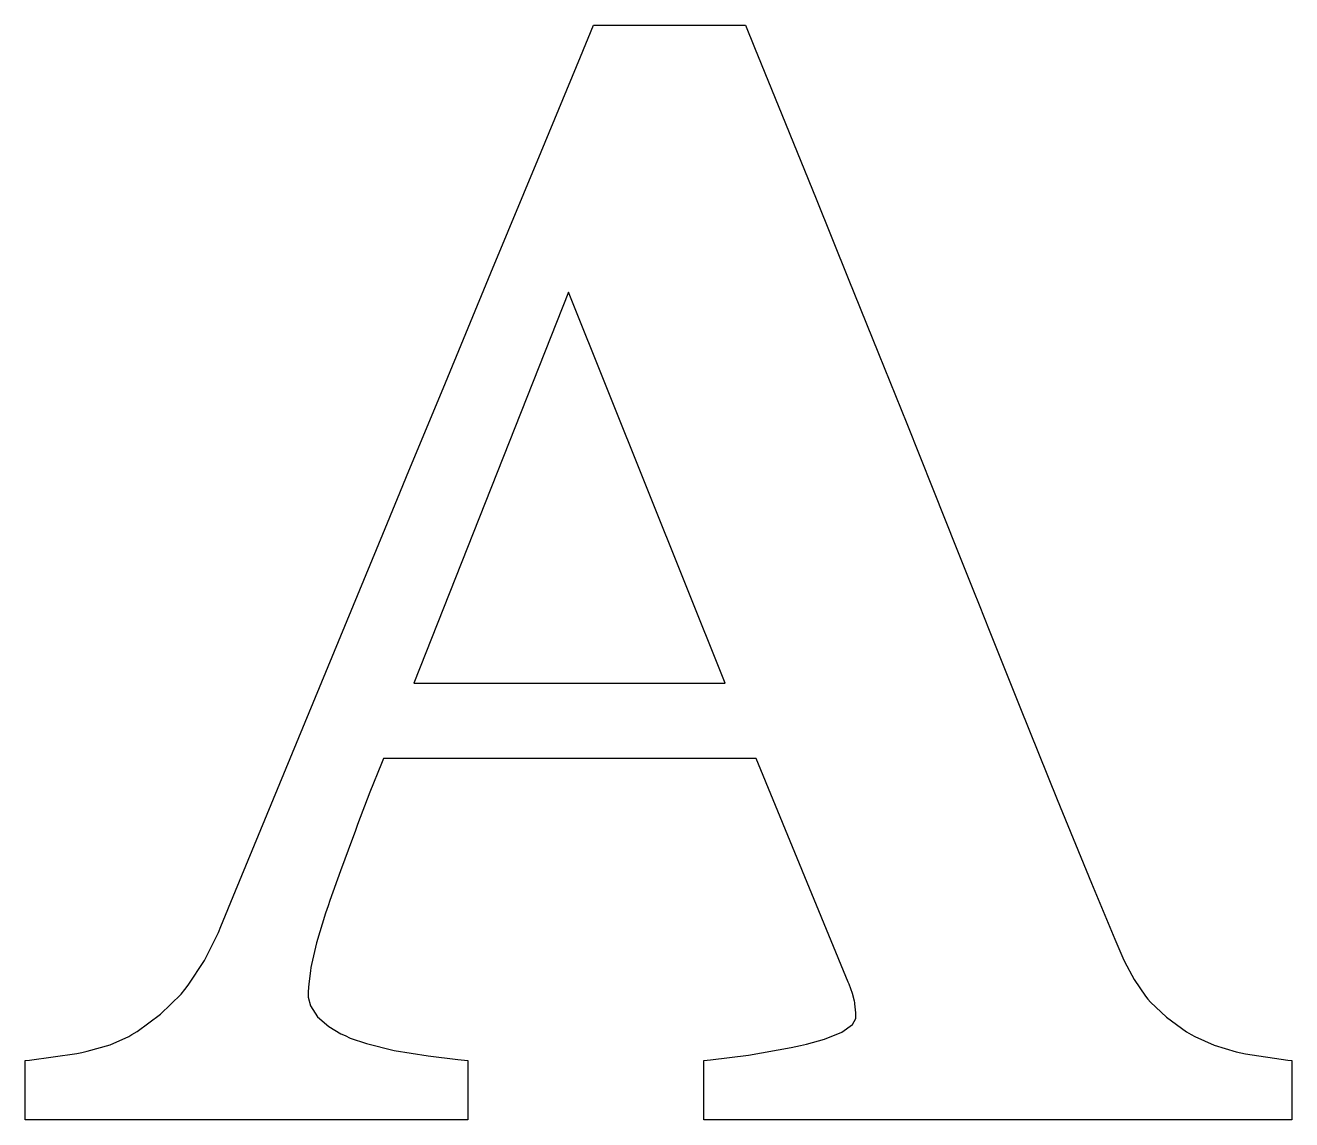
# Model space of a CAD drawing. Extents: x 0 to 144, y 0 to 124.
import ezdxf

# ---------------------------------------------------------------- set-up
doc = ezdxf.new("R2010")
doc.units = 0
doc.layers.get('0').update_dxf_attribs({"linetype": 'CONTINUOUS'})

msp = doc.modelspace()

# ---------------------------------------------------------------- linework, layer by layer
at = {"color": 0}
for p, q in [((63.2037, 120.709), (64.6892, 124.291)), ((64.6892, 124.291), (81.9161, 124.291)), ((81.9161, 124.291), (82.9426, 121.765)), ((58.7484, 109.962), (63.2037, 120.709)), ((82.9426, 121.765), (86.0213, 114.184)), ((86.0213, 114.184), (89.8977, 104.622)), ((53.0722, 96.2561), (58.7484, 109.962)), ((89.8977, 104.622), (93.5454, 95.6028)), ((47.661, 83.1755), (53.0722, 96.2561)), ((93.5454, 95.6028), (96.9656, 87.1266)), ((61.8476, 94.0594), (44.3646, 49.79)), ((79.5898, 49.79), (61.8476, 94.0594)), ((96.9656, 87.1266), (100.156, 79.1944)), ((43.7981, 73.8339), (47.661, 83.1755)), ((100.156, 79.1944), (103.119, 71.8069)), ((42.5125, 70.7196), (43.7981, 73.8339)), ((103.119, 71.8069), (105.851, 64.9623)), ((40.8397, 66.6722), (42.5125, 70.7196)), ((24.1529, 26.2626), (40.8397, 66.6722)), ((105.851, 64.9623), (107.731, 60.2368)), ((107.731, 60.2368), (108.356, 58.6602)), ((108.356, 58.6602), (109.5, 55.7735)), ((109.5, 55.7735), (112.958, 47.1205)), ((44.3646, 49.79), (79.5898, 49.79)), ((112.958, 47.1205), (117.206, 36.613)), ((40.6742, 40.6742), (39.3788, 37.4304)), ((40.918, 41.2627), (40.6742, 40.6742)), ((83.1204, 41.2627), (40.918, 41.2627)), ((93.5426, 15.9411), (83.1204, 41.2627)), ((39.3788, 37.4304), (37.9829, 33.784)), ((117.206, 36.613), (121.098, 27.1391)), ((37.6894, 32.9944), (37.3944, 32.2061)), ((37.9829, 33.784), (37.6894, 32.9944)), ((37.3944, 32.2061), (36.0412, 28.5171)), ((36.0412, 28.5171), (34.8464, 25.1713)), ((22.4882, 22.2291), (24.1529, 26.2626)), ((121.098, 27.1391), (123.741, 20.8043)), ((34.6315, 24.5539), (34.3586, 23.7505)), ((34.8464, 25.1713), (34.6315, 24.5539)), ((34.3586, 23.7505), (33.3279, 20.3991)), ((20.6458, 18.3761), (22.2154, 21.5401)), ((22.2154, 21.5401), (22.4882, 22.2291)), ((33.3279, 20.3991), (32.7436, 17.9379)), ((123.741, 20.8043), (124.634, 18.6972)), ((124.634, 18.6972), (124.82, 18.2673)), ((18.8047, 15.5829), (20.6458, 18.3761)), ((32.643, 17.22), (32.4666, 15.7482)), ((32.694, 17.5782), (32.643, 17.22)), ((32.7436, 17.9379), (32.694, 17.5782)), ((124.82, 18.2673), (125.905, 16.2333)), ((93.6431, 15.6972), (93.5426, 15.9411)), ((125.905, 16.2333), (127.189, 14.3564)), ((15.6724, 12.3031), (17.9875, 14.5783)), ((17.9875, 14.5783), (18.3968, 15.0799)), ((18.3968, 15.0799), (18.8047, 15.5829)), ((32.4666, 15.7482), (32.3922, 14.8594)), ((32.3922, 14.8594), (32.3922, 14.5631)), ((32.3922, 14.5631), (32.3922, 14.2324)), ((94.0262, 14.6293), (93.6431, 15.6972)), ((94.2523, 13.7611), (94.0262, 14.6293)), ((127.189, 14.3564), (127.477, 14.0036)), ((32.3922, 14.2324), (32.6526, 13.2374)), ((32.6526, 13.2374), (33.4353, 12.0124)), ((94.2742, 13.6164), (94.2523, 13.7611)), ((94.295, 13.4731), (94.2742, 13.6164)), ((94.404, 12.4547), (94.295, 13.4731)), ((127.477, 14.0036), (127.763, 13.6522)), ((127.763, 13.6522), (129.565, 11.9476)), ((12.999, 10.3436), (15.6724, 12.3031)), ((33.4353, 12.0124), (34.7404, 10.8906)), ((94.0096, 11.1166), (94.404, 11.8291)), ((94.404, 12.0661), (94.404, 12.4547)), ((94.404, 11.8291), (94.404, 12.0661)), ((129.565, 11.9476), (131.855, 10.316)), ((12.4106, 9.99906), (12.999, 10.3436)), ((34.7404, 10.8906), (36.0948, 10.09)), ((36.0948, 10.09), (36.5689, 9.86952)), ((90.8664, 9.45885), (92.8317, 10.2471)), ((92.8317, 10.2471), (94.0096, 11.1166)), ((131.855, 10.316), (132.387, 9.99906)), ((7.36424, 8.09734), (9.96597, 8.847)), ((9.96597, 8.847), (12.0661, 9.78408)), ((12.0661, 9.78408), (12.4106, 9.99906)), ((36.5689, 9.86952), (37.1546, 9.59803)), ((37.1546, 9.59803), (39.0038, 8.96828)), ((39.0038, 8.96828), (42.1351, 8.20208)), ((87.0687, 8.52869), (88.1172, 8.75055)), ((88.1172, 8.75055), (88.8104, 8.89801)), ((88.8104, 8.89801), (90.8664, 9.45885)), ((132.387, 9.99906), (132.788, 9.77029)), ((132.788, 9.77029), (134.991, 8.79327)), ((134.991, 8.79327), (137.452, 8.04774)), ((0.825444, 7.09965), (6.17224, 7.85343)), ((6.17224, 7.85343), (6.76892, 7.97472)), ((6.76892, 7.97472), (7.36424, 8.09734)), ((42.1351, 8.20208), (45.9588, 7.56955)), ((45.9588, 7.56955), (49.3462, 7.1713)), ((49.3462, 7.1713), (50.479, 7.07072)), ((77.953, 7.12858), (82.2385, 7.66329)), ((82.2385, 7.66329), (87.0687, 8.52869)), ((137.452, 8.04774), (137.984, 7.932)), ((137.984, 7.932), (138.515, 7.81763)), ((138.515, 7.81763), (143.323, 7.09965)), ((0.352778, 7.07072), (0.825444, 7.09965)), ((0.352778, 0.352778), (0.352778, 7.07072)), ((50.479, 7.07072), (50.479, 0.352778)), ((77.1783, 7.07072), (77.953, 7.12858)), ((77.1783, 0.352778), (77.1783, 7.07072)), ((143.323, 7.09965), (143.754, 7.07072)), ((143.754, 7.07072), (143.754, 0.352778)), ((50.479, 0.352778), (0.352778, 0.352778)), ((143.754, 0.352778), (77.1783, 0.352778))]:
    msp.add_line(p, q, dxfattribs=at)

doc.saveas('drawing.dxf')
